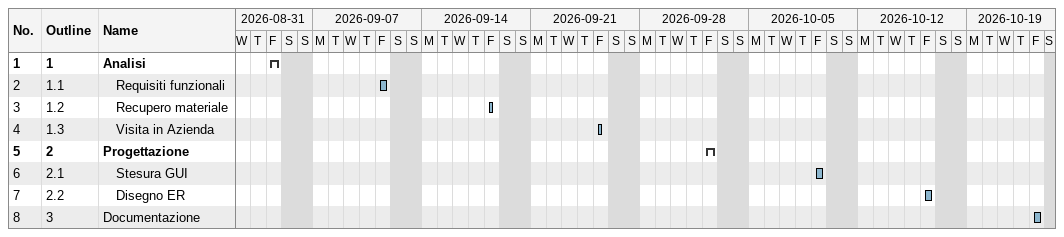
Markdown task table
| ID | WBS | Task | Start | Finish |
|---|---|---|---|---|
| 1 | 1 | **Analisi** | 2026-09-04 | 2026-09-04 |
| 2 | 1.1 | Requisiti funzionali | 2026-09-11 | 2026-09-11 |
| 3 | 1.2 | Recupero materiale | 2026-09-18 | 2026-09-18 |
| 4 | 1.3 | Visita in Azienda | 2026-09-25 | 2026-09-25 |
| 5 | 2 | **Progettazione** | 2026-10-02 | 2026-10-02 |
| 6 | 2.1 | Stesura GUI | 2026-10-09 | 2026-10-09 |
| 7 | 2.2 | Disegno ER | 2026-10-16 | 2026-10-16 |
| 8 | 3 | Documentazione | 2026-10-23 | 2026-10-23 |
